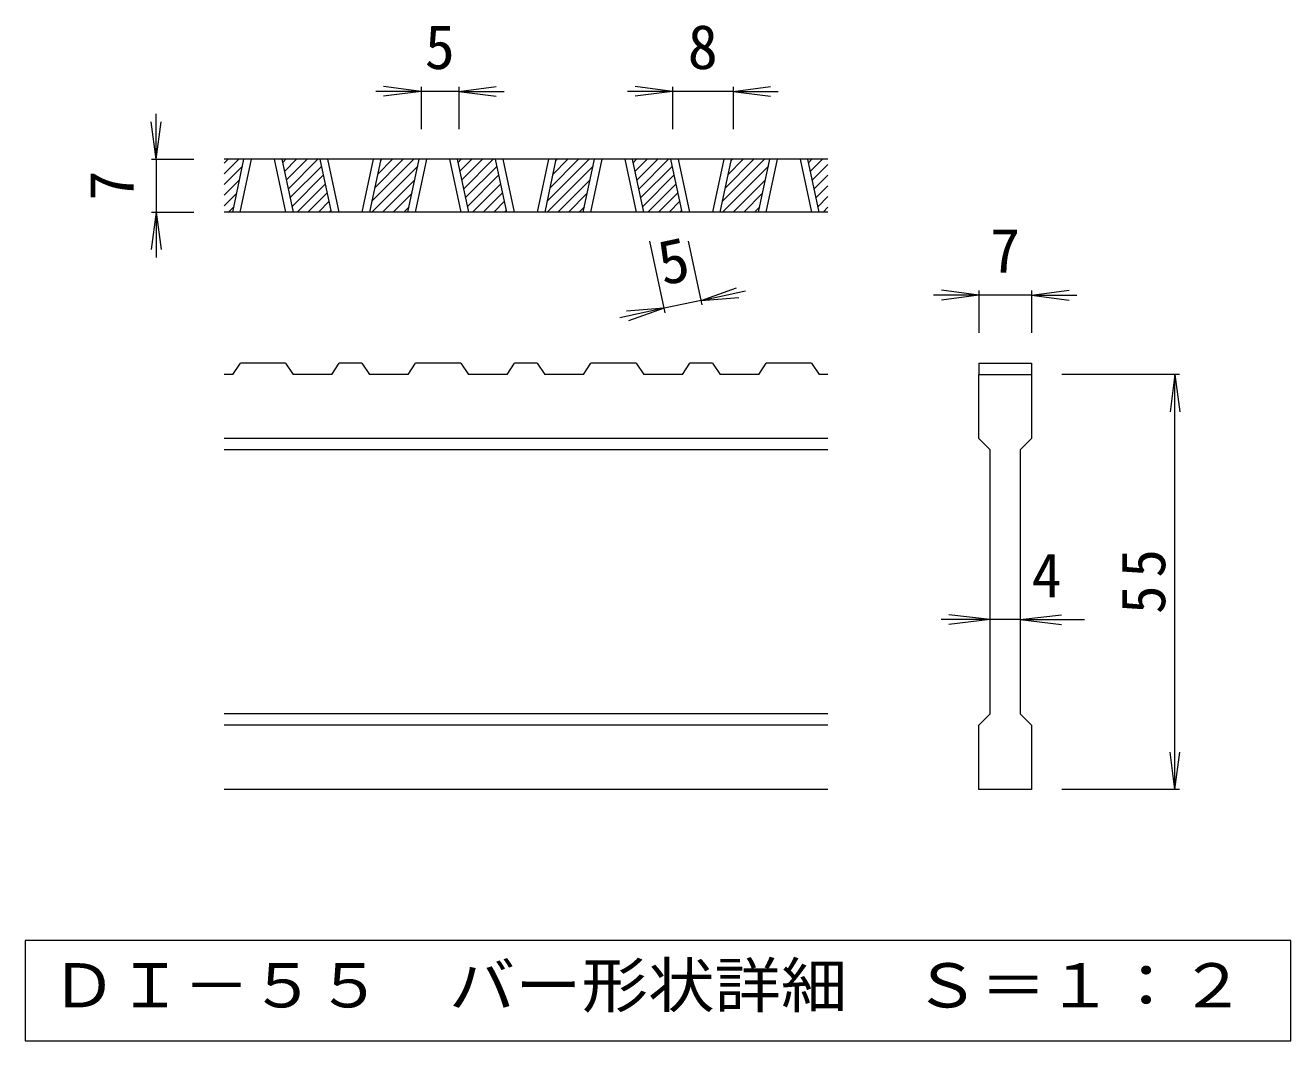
# Model space of a CAD drawing. Units: millimetres on the paper, enlarged 5 times, with parts at other scales. Extents: x -880 to 911, y -688 to 647.
# Drawn here: x 410.3 to 829.4, y -118 to 218.4 of the extents above; entities that cross this region are included whole.
import ezdxf
from ezdxf.enums import TextEntityAlignment as Align

# ---------------------------------------------------------------- set-up
doc = ezdxf.new("R2010")
doc.units = ezdxf.units.MM
doc.header["$LTSCALE"] = 5
doc.layers.add('D-0', color=3, linetype='Continuous', lineweight=9)
doc.layers.add('D-4', color=7, linetype='Continuous', lineweight=9)
doc.styles.add('ＭＳ ゴシック', font='')
doc.styles.get('ＭＳ ゴシック').set_extended_font_data('MS Gothic')

msp = doc.modelspace()

# ---------------------------------------------------------------- linework, layer by layer
at = {"layer": 'D-0'}
for p, q in [((676.108, 173.974), (476.108, 173.974)), ((476.108, 172.654), (477.429, 173.974)), ((476.108, 169.119), (480.964, 173.974)), ((478.976, 156.474), (482.721, 173.974)), ((481.476, 156.474), (485.221, 173.974)), ((492.721, 173.974), (496.466, 156.474)), ((495.221, 173.974), (498.966, 156.474)), ((495.464, 172.835), (496.604, 173.974)), ((496.088, 169.923), (500.139, 173.974)), ((496.711, 167.011), (503.675, 173.974)), ((497.334, 164.098), (507.21, 173.974)), ((511.749, 156.474), (508.004, 173.974)), ((514.249, 156.474), (510.504, 173.974)), ((525.494, 173.974), (521.749, 156.474)), ((528.004, 173.974), (524.259, 156.474)), ((525.002, 159.946), (539.03, 173.974)), ((525.964, 164.444), (535.495, 173.974)), ((526.927, 168.942), (531.959, 173.974)), ((527.889, 173.44), (528.424, 173.974)), ((537.042, 156.474), (540.787, 173.974)), ((539.542, 156.474), (543.287, 173.974)), ((550.787, 173.974), (554.532, 156.474)), ((553.287, 173.974), (557.032, 156.474)), ((553.531, 172.835), (554.67, 173.974)), ((554.154, 169.923), (558.205, 173.974)), ((554.777, 167.011), (561.741, 173.974)), ((555.4, 164.098), (565.276, 173.974)), ((569.815, 156.474), (566.07, 173.974)), ((572.315, 156.474), (568.57, 173.974)), ((583.56, 173.974), (579.815, 156.474)), ((586.07, 173.974), (582.325, 156.474)), ((583.068, 159.946), (597.096, 173.974)), ((584.03, 164.444), (593.561, 173.974)), ((584.993, 168.942), (590.025, 173.974)), ((585.955, 173.44), (586.49, 173.974)), ((595.108, 156.474), (598.853, 173.974)), ((597.608, 156.474), (601.353, 173.974)), ((608.853, 173.974), (612.598, 156.474)), ((611.353, 173.974), (615.098, 156.474)), ((611.597, 172.835), (612.736, 173.974)), ((612.22, 169.923), (616.271, 173.974)), ((612.843, 167.011), (619.807, 173.974)), ((613.466, 164.098), (623.342, 173.974)), ((627.881, 156.474), (624.136, 173.974)), ((630.381, 156.474), (626.636, 173.974)), ((641.626, 173.974), (637.881, 156.474)), ((644.136, 173.974), (640.391, 156.474)), ((641.134, 159.946), (655.162, 173.974)), ((642.096, 164.444), (651.627, 173.974)), ((643.059, 168.942), (648.091, 173.974)), ((644.021, 173.44), (644.556, 173.974)), ((653.174, 156.474), (656.919, 173.974)), ((655.674, 156.474), (659.419, 173.974)), ((666.919, 173.974), (670.664, 156.474)), ((669.419, 173.974), (673.164, 156.474)), ((669.663, 172.835), (670.802, 173.974)), ((670.286, 169.923), (674.337, 173.974)), ((670.909, 167.011), (676.108, 172.21)), ((476.108, 165.583), (482.236, 171.711)), ((497.957, 161.186), (508.487, 171.716)), ((498.581, 158.274), (509.11, 168.803)), ((525.065, 156.474), (540.302, 171.711)), ((556.023, 161.186), (566.553, 171.716)), ((556.647, 158.274), (567.176, 168.803)), ((583.132, 156.474), (598.368, 171.711)), ((614.089, 161.186), (624.619, 171.716)), ((614.713, 158.274), (625.242, 168.803)), ((641.198, 156.474), (656.434, 171.711)), ((671.532, 164.098), (676.108, 168.674)), ((476.108, 162.047), (481.274, 167.213)), ((500.317, 156.474), (509.734, 165.891)), ((528.601, 156.474), (539.34, 167.213)), ((558.383, 156.474), (567.8, 165.891)), ((586.667, 156.474), (597.406, 167.213)), ((616.449, 156.474), (625.866, 165.891)), ((644.733, 156.474), (655.472, 167.213)), ((672.155, 161.186), (676.108, 165.139)), ((476.108, 158.512), (480.311, 162.715)), ((503.852, 156.474), (510.357, 162.979)), ((507.388, 156.474), (510.98, 160.066)), ((532.137, 156.474), (538.377, 162.715)), ((561.918, 156.474), (568.423, 162.979)), ((565.454, 156.474), (569.046, 160.066)), ((590.203, 156.474), (596.443, 162.715)), ((619.984, 156.474), (626.489, 162.979)), ((623.52, 156.474), (627.112, 160.066)), ((648.269, 156.474), (654.509, 162.715)), ((672.779, 158.274), (676.108, 161.603)), ((676.108, 156.474), (476.108, 156.474)), ((477.606, 156.474), (479.349, 158.217)), ((510.923, 156.474), (511.603, 157.154)), ((535.672, 156.474), (537.415, 158.217)), ((568.989, 156.474), (569.669, 157.154)), ((593.738, 156.474), (595.481, 158.217)), ((627.055, 156.474), (627.735, 157.154)), ((651.804, 156.474), (653.547, 158.217)), ((674.515, 156.474), (676.108, 158.068)), ((479.019, 102.725), (481.519, 106.474)), ((496.509, 106.474), (481.519, 106.474)), ((496.509, 106.474), (499.009, 102.725)), ((511.792, 102.725), (514.292, 106.474)), ((521.792, 106.474), (514.292, 106.474)), ((521.792, 106.474), (524.302, 102.725)), ((537.085, 102.725), (539.585, 106.474)), ((554.575, 106.474), (539.585, 106.474)), ((554.575, 106.474), (557.075, 102.725)), ((569.858, 102.725), (572.358, 106.474)), ((579.858, 106.474), (572.358, 106.474)), ((579.858, 106.474), (582.368, 102.725)), ((595.151, 102.725), (597.651, 106.474)), ((612.641, 106.474), (597.651, 106.474)), ((612.641, 106.474), (615.141, 102.725)), ((627.924, 102.725), (630.424, 106.474)), ((637.924, 106.474), (630.424, 106.474)), ((637.924, 106.474), (640.434, 102.725)), ((653.217, 102.725), (655.717, 106.474)), ((670.707, 106.474), (655.717, 106.474)), ((670.707, 106.474), (673.207, 102.725)), ((726.108, 106.474), (726.108, 102.725)), ((479.019, 102.725), (476.108, 102.725)), ((511.792, 102.725), (499.009, 102.725)), ((537.085, 102.725), (524.302, 102.725)), ((569.858, 102.725), (557.075, 102.725)), ((595.151, 102.725), (582.368, 102.725)), ((627.924, 102.725), (615.141, 102.725)), ((653.217, 102.725), (640.434, 102.725)), ((676.108, 102.725), (673.207, 102.725)), ((726.108, 102.725), (743.608, 102.725)), ((726.108, 81.475), (726.108, 102.725)), ((743.608, 102.725), (743.608, 81.475)), ((676.108, 81.475), (476.108, 81.475)), ((726.108, 81.475), (729.858, 77.725)), ((739.858, 77.725), (743.608, 81.475)), ((676.108, 77.725), (476.108, 77.725)), ((729.858, -9.776), (729.858, 77.725)), ((739.858, 77.725), (739.858, -9.776)), ((676.108, -9.776), (476.108, -9.776)), ((726.108, -13.526), (729.858, -9.776)), ((739.858, -9.776), (743.608, -13.526)), ((676.108, -13.526), (476.108, -13.526)), ((726.108, -34.776), (726.108, -13.526)), ((743.608, -13.526), (743.608, -34.776)), ((676.108, -34.776), (476.108, -34.776)), ((743.608, -34.776), (726.108, -34.776))]:
    msp.add_line(p, q, dxfattribs=at)
msp.add_lwpolyline([(726.108, 106.474), (743.608, 106.474), (743.608, 102.725)], dxfattribs=at)
at = {"layer": 'D-0', "color": 7}
msp.add_lwpolyline([(410.281, -84.776), (410.281, -118.001), (829.435, -118.001), (829.435, -84.776)], close=True, dxfattribs=at)
at = {"layer": 'D-4'}
for p, q in [((541.358, 196.474), (528.965, 198.106)), ((541.358, 197.974), (541.358, 183.974)), ((553.858, 196.474), (566.251, 198.106)), ((553.858, 197.974), (553.858, 183.974)), ((624.707, 196.474), (612.314, 198.106)), ((624.707, 197.974), (624.707, 183.974)), ((644.707, 196.474), (657.1, 198.106)), ((644.707, 197.974), (644.707, 183.974)), ((541.358, 196.474), (526.358, 196.474)), ((541.358, 196.474), (528.965, 194.843)), ((553.858, 196.474), (541.358, 196.474)), ((553.858, 196.474), (566.251, 194.843)), ((553.858, 196.474), (568.858, 196.474)), ((624.707, 196.474), (609.707, 196.474)), ((624.707, 196.474), (612.314, 194.843)), ((644.707, 196.474), (624.707, 196.474)), ((644.707, 196.474), (657.1, 194.843)), ((644.707, 196.474), (659.707, 196.474)), ((453.608, 173.974), (453.608, 188.974)), ((453.608, 173.974), (451.977, 186.368)), ((453.608, 173.974), (455.24, 186.368)), ((452.108, 173.974), (466.108, 173.974)), ((453.608, 173.974), (453.608, 156.474)), ((453.608, 156.474), (451.977, 144.081)), ((452.108, 156.474), (466.108, 156.474)), ((453.608, 156.474), (455.24, 144.081)), ((453.608, 156.474), (453.608, 141.474)), ((622.228, 123.157), (617.169, 146.797)), ((634.451, 125.773), (629.952, 146.797)), ((634.137, 127.24), (645.914, 131.428)), ((634.137, 127.24), (648.805, 130.378)), ((726.108, 128.974), (713.715, 130.606)), ((726.108, 130.474), (726.108, 116.474)), ((743.608, 128.974), (756.001, 130.606)), ((743.608, 130.474), (743.608, 116.474)), ((634.137, 127.24), (621.914, 124.624)), ((634.137, 127.24), (646.597, 128.237)), ((726.108, 128.974), (711.108, 128.974)), ((726.108, 128.974), (713.715, 127.343)), ((743.608, 128.974), (726.108, 128.974)), ((743.608, 128.974), (756.001, 127.343)), ((743.608, 128.974), (758.608, 128.974)), ((621.914, 124.624), (607.246, 121.485)), ((621.914, 124.624), (609.454, 123.626)), ((621.914, 124.624), (610.136, 120.435)), ((792.608, 102.725), (753.608, 102.725)), ((791.108, 102.725), (789.477, 90.332)), ((791.108, 102.725), (792.74, 90.332)), ((791.108, -34.776), (791.108, 102.725)), ((729.858, 21.474), (713.608, 21.474)), ((729.858, 21.474), (716.215, 23.106)), ((729.858, 21.474), (716.215, 19.843)), ((739.858, 21.474), (729.858, 21.474)), ((739.858, 21.474), (753.501, 23.106)), ((739.858, 21.474), (753.501, 19.843)), ((739.858, 21.474), (761.108, 21.474)), ((791.108, -34.776), (789.477, -22.383)), ((791.108, -34.776), (792.74, -22.383)), ((792.608, -34.776), (753.608, -34.776))]:
    msp.add_line(p, q, dxfattribs=at)

# ---------------------------------------------------------------- texts
at = {"layer": 'D-0', "color": 2, "style": 'ＭＳ ゴシック', "width": 1.1}
msp.add_text('ＤＩ－５５\u3000バー形状詳細\u3000Ｓ＝１：２', height=14.66, dxfattribs=at).set_placement((418.608, -111.388), align=Align.BOTTOM_LEFT)
at = {"layer": 'D-4', "color": 2, "style": 'ＭＳ ゴシック'}
for s, p in [('5', (542.608, 199.474)), ('8', (629.707, 199.474)), ('7', (729.858, 131.974)), ('4', (743.608, 24.474))]:
    msp.add_text(s, height=14.66, dxfattribs=at).set_placement(p, align=Align.BOTTOM_LEFT)
for s, rotation, p in [('7', 90, (450.608, 160.224)), ('5', 12.079, (622.508, 127.819))]:
    msp.add_text(s, height=14.66, rotation=rotation, dxfattribs=at).set_placement(p, align=Align.BOTTOM_LEFT)
at = {"layer": 'D-4', "color": 2, "insert": (788.108, 23.349), "char_height": 14.66, "attachment_point": 7, "rotation": 90, "style": 'ＭＳ ゴシック'}
msp.add_mtext('\\T1.27;\\W0.95;55', dxfattribs=at)

doc.saveas('drawing.dxf')
